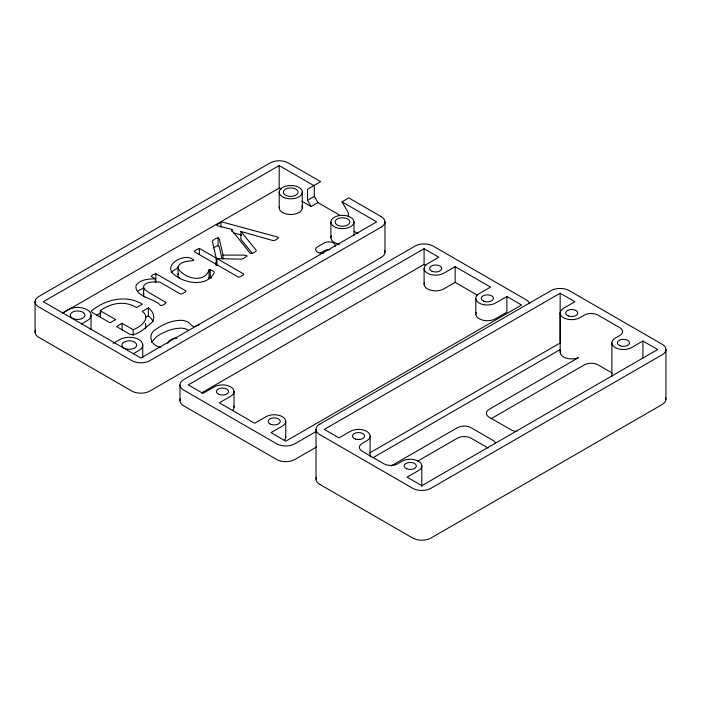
<?xml version="1.0" encoding="UTF-8"?>
<svg xmlns="http://www.w3.org/2000/svg" width="701" height="701" viewBox="0 0 701 701"><rect width="100%" height="100%" fill="white"/><g stroke="black" fill="none" stroke-linecap="round" stroke-linejoin="round"><path stroke-width="1.05" d="M144.537 296.952L143.53 295.498L143.775 285.544C147.745 281.013 154.457 282.091 159.828 282.091L180.332 293.929L181.647 294.052L185.914 291.59L185.739 290.81L155.85 273.688L152.949 274.704L151.179 276.387L155.394 278.937L155.394 281.881M143.53 295.498L143.775 293.404M240.916 231.479L272.654 240.478L275.02 240.329L278.674 237.867L277.158 236.903L222.76 222.164L220.973 222.278L216.451 224.977L217.608 225.818L231.856 229.376L231.987 230.498L250.362 253.49L252.404 253.394L255.532 251.624L256.233 251.011L255.97 249.959L240.916 231.479L240.916 239.339L252.553 253.613M177.993 266.967C180.429 261.105 188.157 261.385 193.494 260.474L193.756 260.176C185.493 251.449 160.494 265.775 175.224 275.379C185.861 283.887 207.242 286.797 214.252 272.689L213.884 271.567L212.368 270.507L209.073 269.771C204.745 283.914 183.934 278.446 178.08 268.36L177.993 266.967L178.08 276.212L179.57 278.446M177.993 274.818L178.501 273.504M167.697 343.332L169.248 340.914A11.987 6.922 0 0 1 171.281 339.415L172.131 338.986A13.31 7.685 0 0 1 174.654 338.084L177.011 338.285M145.133 328.664L145.861 327.13L145.475 323.336M208.486 278.586L209.073 277.622L209.073 269.771M151.442 342.421L156.288 336.927A21.854 12.618 0 0 1 157.322 336.165C164.332 331.538 172.586 328.27 181.06 328.147A10.436 6.029 0 0 1 186.422 329.233L187.964 329.969M171.368 272.636L173.208 270.674L178.369 267.642M137.72 291.143L142.986 288.19M213.341 247.856L217.336 245.683L219.141 246.279L222.042 258.748M122.105 323.31L116.559 326.578L129.913 334.289C137.317 336.401 145.983 326.955 151.661 322.732C155.99 317.947 153.116 311.06 148.34 307.862L142.303 311.419C151.696 318.298 140.174 327.314 133.137 329.68L122.105 323.31L122.105 330.189M145.755 317.246L148.34 315.722L148.34 307.862M313.873 185.599L279.182 165.567L43.339 301.719L140.848 358.018L376.691 221.858L341.992 201.827L348.8 197.901L381.221 216.627M62.389 312.979L68.058 309.711A13.468 7.772 0 0 1 87.108 309.711A13.468 7.772 0 0 1 87.108 320.707L81.439 323.976M63.23 312.76L279.182 188.078L281.057 189.165M100.322 310.736C110.618 302.858 125.137 300.387 136.485 307.555L142.356 304.164C125.996 294.254 105.045 299.511 91.191 311.165L92.304 312.576L110.039 322.819L115.647 319.586L100.322 310.736L100.322 317.606M96.572 315.336L101.032 312.751M340.327 215.531L317.956 202.615L311.156 206.541L307.529 200.258L314.328 196.333L314.328 185.336M113.15 343.376L119.766 339.556A13.468 7.772 0 0 1 138.807 339.556A13.468 7.772 0 0 1 138.807 350.553L133.137 353.83M320.05 253.245L324.309 250.792A6.414 3.707 0 0 1 329.952 249.766M381.221 227.098L149.926 360.638A12.828 7.404 0 0 1 131.779 360.638L38.809 306.959A12.828 7.404 0 0 1 38.809 296.488L270.104 162.947A12.828 7.404 0 0 1 288.251 162.947L320.681 181.664L307.529 189.261L307.529 200.258M381.221 257.469L149.926 391.009A12.828 7.404 0 0 1 131.779 391.009L38.809 337.33A12.828 7.404 0 0 1 35.488 330.18M424.087 248.715L188.254 384.875L202.992 393.384L214.331 386.838A11.549 6.668 0 0 1 230.655 386.838A11.549 6.668 0 0 1 230.655 396.267L219.317 402.812L254.691 423.238L266.029 416.692A11.549 6.668 0 0 1 282.363 416.692A11.549 6.668 0 0 1 282.363 426.12L271.024 432.666L285.763 441.174L521.597 305.014L506.858 296.505L495.519 303.051A11.549 6.668 0 0 1 479.195 303.051A11.549 6.668 0 0 1 479.195 293.623L490.534 287.077L455.159 266.652L443.821 273.197A11.549 6.668 0 0 1 427.487 273.197A11.549 6.668 0 0 1 427.487 263.778L438.826 257.223L424.087 248.715L424.087 264.426L201.459 392.963M477.495 295.261L455.159 282.363L443.821 288.908A11.549 6.668 0 0 1 429.879 289.969A11.549 6.668 0 0 1 424.499 282.468M319.779 424.149L551.074 290.608A12.828 7.404 0 0 1 569.221 290.608L662.191 344.287A12.828 7.404 0 0 1 662.191 354.767L430.896 488.308A12.828 7.404 0 0 1 412.749 488.308L319.779 434.629M316.633 431.203L294.832 443.794A12.828 7.404 0 0 1 276.693 443.794L183.715 390.115A12.828 7.404 0 0 1 183.715 379.635L415.018 246.095A12.828 7.404 0 0 1 433.157 246.095L526.136 299.774A12.828 7.404 0 0 1 529.693 303.726M560.152 293.228L324.309 429.389L339.047 437.897L350.386 431.352A11.549 6.668 0 0 1 366.719 431.352A11.549 6.668 0 0 1 366.719 440.78L362.18 443.4A9.621 5.555 0 0 0 362.18 451.251L383.955 463.825A9.621 5.555 0 0 0 397.555 463.825L402.094 461.205A11.549 6.668 0 0 1 418.418 461.205A11.549 6.668 0 0 1 418.418 470.634L407.079 477.179L421.818 485.688L657.661 349.527L642.913 341.019L631.583 347.565A11.549 6.668 0 0 1 615.25 347.565A11.549 6.668 0 0 1 615.25 338.136L619.789 335.516A9.621 5.555 0 0 0 619.789 327.665L598.014 315.091A9.621 5.555 0 0 0 584.415 315.091L579.876 317.711A11.549 6.668 0 0 1 563.551 317.711A11.549 6.668 0 0 1 563.551 308.282L574.89 301.737L560.152 293.228L560.152 342.982L369.777 452.89M316.633 446.914L294.832 459.505A12.828 7.404 0 0 1 276.693 459.505L183.715 405.826A12.828 7.404 0 0 1 180.394 398.667M372.739 457.858L560.029 349.633M391.088 465.963L457.42 427.689A9.621 5.555 0 0 1 471.028 427.689L492.803 440.254A9.621 5.555 0 0 1 495.467 443.216M417.822 461.03L457.42 438.16A9.621 5.555 0 0 1 471.028 438.16L488.062 448M491.059 418.742L584.415 364.844A9.621 5.555 0 0 1 598.014 364.844L612.218 373.046M199.391 324.747L198.357 325.115A80.633 46.555 0 0 0 196.797 325.667C192.205 329.321 190.444 321.952 186.422 321.373A10.436 6.029 0 0 0 181.06 320.287C172.586 320.41 164.332 323.687 157.322 328.313A21.854 12.618 0 0 0 156.288 329.076C146.746 334.132 150.881 346.347 160.809 347.126M209.073 277.622L211.676 278.078M216.215 264.996L216.215 258.126L199.951 248.732L197.638 248.978L194.361 251.098L194.571 251.843L238.112 276.974L239.435 277.114L243.72 274.643L243.492 273.872L216.959 258.555L216.959 265.434M222.988 259.037L222.988 255.111L219.439 239.286L218.099 237.762L214.813 238.988L212.298 241.056L216.215 258.126M155.14 281.592L156.411 281.732M155.394 278.937C148.708 278.832 140.699 279.296 136.213 285C133.225 296.751 155.587 298.608 160.45 305.408L161.765 305.531L164.165 304.427L166.172 302.613L148.778 292.422L145.037 289.828L143.53 287.647M222.988 255.111L244.237 255.111L247.173 255.918L243.536 258.546L241.319 259.186L216.959 258.555M233.258 232.855L241.635 235.124M424.087 264.426L425.928 265.495M301.745 201.117L311.156 206.541M354.119 231.348L357.878 233.521M319.779 484.373L412.749 538.053A12.828 7.404 0 0 0 430.896 538.053L662.191 404.512A12.828 7.404 0 0 0 665.512 397.362M148.34 315.722L151.372 318.613L153.239 321.575M341.992 201.827L348.344 212.824L348.344 216.828M314.328 196.333L317.956 202.615M215.487 262.884L215.969 264.943M665.95 349.527L665.95 399.281M642.913 341.019L642.913 358.325M611.868 342.85L611.868 376.674M560.169 312.996L560.169 352.279M506.858 296.505L506.858 312.217L495.519 318.762A11.549 6.668 0 0 1 481.587 319.822A11.549 6.668 0 0 1 476.207 312.322M475.813 298.337L475.813 314.048M455.159 266.652L455.159 282.363M424.105 268.483L424.105 284.194M421.8 465.92L421.8 486.643M384.98 221.858L384.98 252.237M370.102 436.066L370.102 456.798M353.987 221.989L353.987 235.606M330.898 221.989L330.898 237.7M316.02 429.389L316.02 479.142M302.289 192.144L302.289 207.855M285.745 421.406L285.745 437.117M279.182 165.567L279.182 188.078M279.2 192.144L279.2 207.855M234.038 391.552L234.038 407.263M231.856 229.376L231.856 231.339M220.973 222.278L220.973 227.185M218.099 237.762L218.099 245.622M210.291 269.648L210.291 277.5M199.373 248.557L199.373 254.445M179.964 384.875L179.964 400.586M155.85 273.688L155.85 281.539M142.759 345.058L142.759 357.624M133.137 329.68L133.137 335.569M91.051 315.205L91.051 329.873M35.05 301.719L35.05 332.099M285.701 436.53A11.549 6.668 0 0 1 284.194 440.447M233.862 406.107A11.549 6.668 0 0 1 232.495 410.593M560.344 351.122A11.549 6.668 0 0 0 565.514 357.896A11.549 6.668 0 0 0 578.334 357.738L489.167 409.358A9.621 5.555 0 0 0 489.167 417.218L510.941 429.783A9.621 5.555 0 0 0 516.909 431.387M319.779 484.373A12.828 7.404 0 0 1 316.458 477.223M319.779 434.629A12.828 7.404 0 0 1 319.779 424.149M301.894 206.129A11.549 6.668 0 0 1 291.248 214.515A11.549 6.668 0 0 1 279.375 206.69M335.034 246.515A6.414 3.707 0 0 0 332.046 242.353A6.414 3.707 0 0 0 324.309 242.94L317.5 246.866A6.414 3.707 0 0 0 316.484 251.335A6.414 3.707 0 0 0 323.696 253.061M339.459 244.141A11.549 6.668 0 0 1 331.293 235.974M384.542 250.318A12.828 7.404 0 0 1 381.221 257.469M381.221 216.627A12.828 7.404 0 0 1 381.221 227.098M483.865 301.22A6.09 3.514 0 0 0 493.425 298.644A6.09 3.514 0 0 0 484.785 295.147A6.09 3.514 0 0 0 483.865 301.22M432.158 271.366A6.09 3.514 0 0 0 441.726 268.79A6.09 3.514 0 0 0 433.078 265.302A6.09 3.514 0 0 0 432.158 271.366M219.001 394.435A6.09 3.514 0 0 0 228.561 391.859A6.09 3.514 0 0 0 219.921 388.363A6.09 3.514 0 0 0 219.001 394.435M270.7 424.289A6.09 3.514 0 0 0 280.269 421.713A6.09 3.514 0 0 0 271.62 418.217A6.09 3.514 0 0 0 270.7 424.289M355.503 439.115A6.09 3.514 0 0 0 364.643 436.066A6.09 3.514 0 0 0 355.503 433.016A6.09 3.514 0 0 0 355.503 439.115M406.764 468.794A6.09 3.514 0 0 0 416.324 466.226A6.09 3.514 0 0 0 407.684 462.73A6.09 3.514 0 0 0 406.764 468.794M568.669 316.046A6.09 3.514 0 0 0 577.808 312.996A6.09 3.514 0 0 0 568.669 309.956A6.09 3.514 0 0 0 568.669 316.046M619.921 345.733A6.09 3.514 0 0 0 629.489 343.157A6.09 3.514 0 0 0 620.841 339.661A6.09 3.514 0 0 0 619.921 345.733M284.124 197.603A11.549 6.668 0 0 0 302.245 192.722A11.549 6.668 0 0 0 285.868 186.098A11.549 6.668 0 0 0 284.124 197.603M286.516 195.632A7.378 4.259 0 0 0 298.091 192.512A7.378 4.259 0 0 0 287.629 188.28A7.378 4.259 0 0 0 286.516 195.632M335.823 227.448A11.549 6.668 0 0 0 353.944 222.567A11.549 6.668 0 0 0 337.567 215.952A11.549 6.668 0 0 0 335.823 227.448M338.215 225.477A7.378 4.259 0 0 0 349.79 222.366A7.378 4.259 0 0 0 339.328 218.134A7.378 4.259 0 0 0 338.215 225.477M73.351 318.692A7.378 4.259 0 0 0 84.935 315.581A7.378 4.259 0 0 0 74.464 311.349A7.378 4.259 0 0 0 73.351 318.692M125.058 348.546A7.378 4.259 0 0 0 136.634 345.427A7.378 4.259 0 0 0 126.171 341.194A7.378 4.259 0 0 0 125.058 348.546"/></g></svg>
